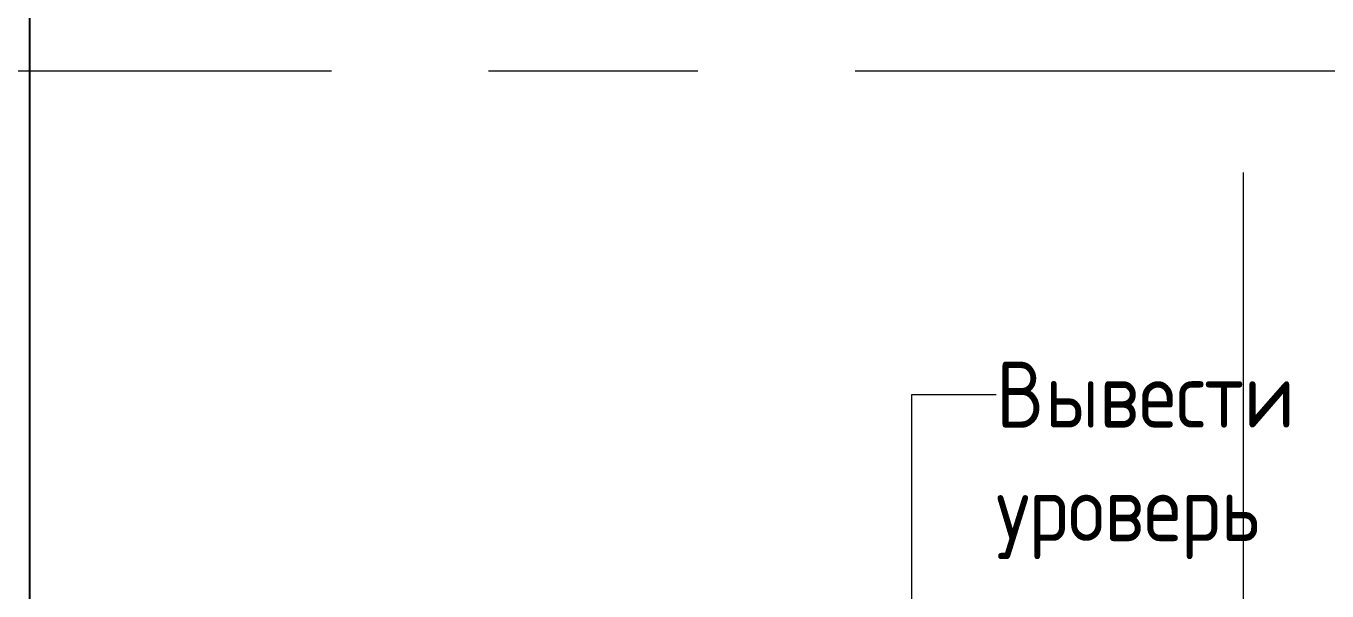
# Model space of a CAD drawing. Header units: millimetres. Extents: x -4029 to 232974, y -8553 to 104777.
# Drawn here: x 29619 to 33563, y 2025 to 3736 of the extents above; entities that cross this region are included whole.
import ezdxf

# ---------------------------------------------------------------- set-up
doc = ezdxf.new("R2010")
doc.units = ezdxf.units.MM
doc.linetypes.add('Осевая', pattern=[3175, 635, -476.25, 1587.5, -476.25])
doc.layers.add('A-AREA-BNDY', color=7, linetype='Continuous', lineweight=9)
doc.layers.add('Оси-2', color=7, linetype='Осевая', lineweight=9)
doc.layers.add('A-FLOR-1', color=7, linetype='Continuous', lineweight=9, true_color=0xaaaaaa)
doc.layers.add('G-ANNO-TEXT-1', color=7, linetype='Continuous', lineweight=9, true_color=0x3c3c3c)
doc.styles.add('GOST Common_1', font='', dxfattribs={"width": 0.9, "height": 200})
doc.styles.get('GOST Common_1').set_extended_font_data('GOST Common')

msp = doc.modelspace()

# ---------------------------------------------------------------- linework, layer by layer
at = {"layer": 'A-AREA-BNDY', "flags": 128}
msp.add_lwpolyline([(29630.7435, 7279), (29630.7435, 521), (30231, 521), (30231, 141), (32989, 141), (32989, 521), (33631, 521), (33631, 141), (36306.6518, 141), (36306.6518, 521), (36748.652, 521), (36748.652, 141), (37969, 141), (37969, 421), (38249, 421), (38249, 7049)], dxfattribs=at)
at = {"layer": 'A-FLOR-1'}
msp.add_line((29628.7435, 7280), (29628.7435, 520), dxfattribs=at)
at = {"layer": 'G-ANNO-TEXT-1'}
for p, q in [((32304.548, 2619.4053), (32560.7721, 2619.4053)), ((32304.548, 503.8256), (32304.548, 2619.4053))]:
    msp.add_line(p, q, dxfattribs=at)
at = {"layer": 'Оси-2'}
for p, q in [((33310, 593.7414), (33310, 24898.0711)), ((-728.7494, 3600), (36035.9723, 3600))]:
    msp.add_line(p, q, dxfattribs=at)

# ---------------------------------------------------------------- texts
at = {"layer": 'G-ANNO-TEXT-1', "char_height": 200, "attachment_point": 1, "style": 'GOST Common_1'}
for s, insert, width in [('\\fGOST Common|b0|i0|c204|p34|;\\W.9;В', (32560.7721, 2719.4053), 180.379687), ('ывести ', (32709.6003, 2719.4053), 1060.632562), ('уроверь', (32560.7721, 2375.4469), 1111.138875)]:
    msp.add_mtext(s, dxfattribs=dict(at, insert=insert, width=width))

doc.saveas('drawing.dxf')
